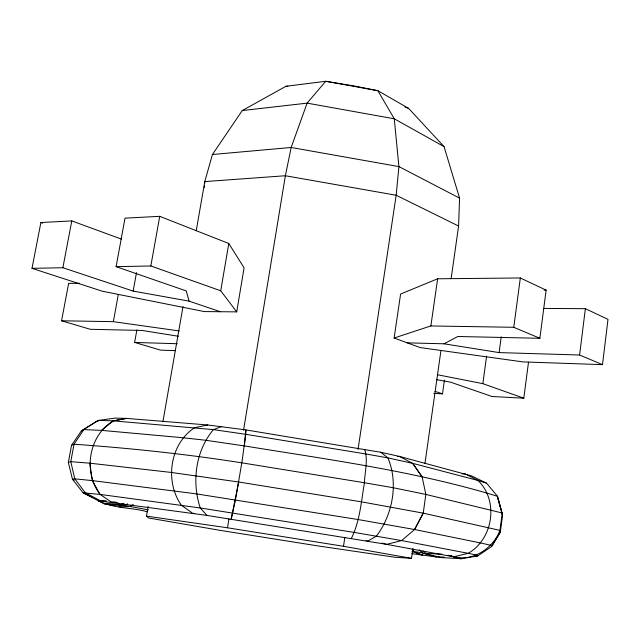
<?xml version="1.0" encoding="UTF-8"?>
<svg xmlns="http://www.w3.org/2000/svg" width="640" height="640" viewBox="0 0 640 640"><rect width="100%" height="100%" fill="white"/><g stroke="black" fill="none" stroke-linecap="round" stroke-linejoin="round"><path stroke-width="0.96" d="M147.384 511.784C131.432 507.304 113.424 508.664 98.576 500.808L206.96 515.424L386.664 544.368L401.632 540.568L414.624 529.528L423.232 513.152L425.84 494.424L393.36 487.752L364.44 482.752L241.856 462.832L245.752 434.304L245.848 429.904L207.808 424.992L126.544 418.4L115.208 418.096L98.416 420.408L96.168 421.592L81.368 430.888L71.52 445.328L68.352 462.448L72.464 479.272L83.152 492.856L91.568 496.808M497.896 498.688L502.576 515.176L497.488 496.296L487.368 493.248C407.904 470.144 325.824 459.168 244.352 445.912L245.84 429.904L380.864 452.288L399.408 456.408L471.504 475.88L486.576 483.184L497.488 496.296L502.576 515.176L500.336 532.104L491.568 546.544L477.696 555.976L461.16 558.72L441.224 557.592L411.808 553.656M451.168 278.456L458.592 226.04L459.568 198.112L444.056 146.64L408.664 108.432L377.872 90.704L353.8 85.904L325.72 81.28L285.888 86.304L242.24 110.576L212.424 154.504L204.792 181.592L196.216 230.784M204.328 187.512L204.488 185.544M204.64 183.568L204.792 181.592L285.376 175.744L396.176 195.248L458.592 226.04M407.272 342.84L443.984 343.8L457.888 336.496L539.872 338.288L546.12 290.152L520.328 277.976L437.632 278.784L400.608 294.04L394.12 338.008L420.128 347.568L522.936 361.904L602.496 364.648L608 319.368L585.368 308.688L543.744 308.424M602.496 364.648L579.6 355.008L585.368 308.688M436.864 379.736L450.496 382.144L492.008 396.504L523.8 398.2L528.504 362.2M539.872 338.288L513.768 327.296L520.328 277.976M443.984 343.8L499.112 352.6L501.24 336.808M523.8 398.2L482.84 383.656L486.592 356.088M148.168 506.272L146.456 516.112L148.592 517.992L219.208 530.2L316.432 545.68L395.008 557.248L411.52 558.352L412.92 548.464M424.968 463.408L440.936 350.656M433.76 393.384L442.504 393.848L444.44 380.088M394.12 338.008L430.872 325.944L437.632 278.784M411.52 558.352L343.504 546.288L344.84 537.384M358.04 449.384L396.176 195.248L398.912 166.592L394.256 118.784L377.872 90.704L325.72 81.28L307.112 103.136L291.168 147.48L285.376 175.744L243.552 430.168M146.456 516.112L227.504 527.792L228.968 518.92M111.56 502.16L116.256 502.328L111.552 502.16L100.04 494.4L92.304 480.6L89.856 463.192L171.296 472.448L238.648 481.992L231.192 519.168L235.504 499.832L241.792 462.824C186.192 454.072 130.136 448.176 74.016 444.216L71.52 445.328M121.536 239.152L71.784 220.912L40.888 222.52L32 268.344L102.272 291.208L204.296 311.568L236.712 311.88L244.096 267.84L228.784 243.488L159.736 216.336L125.016 218.144L116.104 266.664L186.216 290.912L189.112 301.136L220.336 311.72M236.712 311.88L220.736 290.792L228.784 243.488M162.928 421.656L183 306.544M175.44 350.648L160.584 350.128L134.632 342.44L136.88 329.912M116.104 266.664L150.832 265.976L159.736 216.336M189.112 301.136L133.152 291.096L136.496 272.624M79.6 283.296L68.64 283.392L61.568 320.784L113.352 321.664L118.304 294.544M474.824 555.848L477.696 555.976L476.944 555.144L468.2 553.32L401.632 540.568L354.384 532.448L200.272 507.968L100.056 494.408C82.864 472.024 88.648 435.376 113.312 420.856L126.544 418.4L113.336 420.856L98.416 420.408L81.368 430.888M32 268.344L62.88 267.728L71.784 220.912M351.352 538.376C359.984 521.24 361.192 501.416 364.44 482.752C364.776 471.768 368.28 460.104 364.632 449.392M74.104 480.272L72.464 479.272L74.776 478.832L92.304 480.6L196.328 493.864L358.024 519.528L414.592 529.52L423.2 513.144L361.6 501.864L238.712 482.008M133.16 504.536L129.84 506.584L118.92 506.744M127.6 503.856L124.008 505.496L109.952 505.088M221.824 426.448L213.44 429.632L113.336 420.856L101.464 430.36L182.864 437.728L205.384 440.224L244.296 445.904M100.04 494.4L83.152 492.856L104.12 503.784L120.312 504.64L123.896 503.28M68.352 462.448L70.792 461.648L89.816 463.192M207.808 424.992L194.672 427.648C169.728 443.848 164.528 481.528 181.44 505.312L192.88 513.392L194.752 513.448M444.112 557.112C433.608 557.152 422.968 551.6 412 551.672M96.168 421.592L98.072 421.304M242.24 110.576L307.112 103.136L394.256 118.784L444.056 146.64M212.424 154.504L291.168 147.48L398.912 166.592L459.568 198.112M399.408 456.408L397.44 456.488L399.416 456.416L412.672 463.352L422.072 476.776L425.872 494.432L502.256 513.008L499.968 530.384L500.352 532.104L491.552 546.544L491 545.32L480.728 542.984L414.624 529.528M462.112 473.888L464.992 473.8L478.032 480.48L486.576 483.184M285.888 86.304L287.856 86.256M544.12 290.16L546.12 290.152M430.872 325.944L513.768 327.296M499.112 352.6L579.6 355.008M134.632 342.44L177.32 343.736M101.432 430.352L83.824 429.624L74.016 444.216L70.792 461.648L74.776 478.832L85.24 492.68L100.304 500.768M441.856 554.16L426.016 553.464L422.936 550.944M98.576 500.808L106.328 501.224M104.12 503.784L120.312 504.64L148.472 509.912M101.304 500.824L106.288 501.104M113.352 321.664L179.216 330.944M245.72 434.296L213.44 429.632C195.56 450.672 191.584 482.168 200.272 507.968L206.96 515.424M178.496 336.272L142.016 330.448L90.272 329.288L61.568 320.784M227.504 527.792L343.504 546.288M245.752 434.304L366.072 454.016L387.92 457.896L412.672 463.352M437.72 374.792L482.84 383.656M423.232 513.152L499.968 530.384C492.968 548.488 473.112 561.736 453.656 556.808L386.672 544.368L381.912 543.048M453.656 556.384L461.16 558.72L450.584 555.856L461.16 558.72M448.064 555.272L453.656 556.808L468.2 553.32C493.256 538.968 498.96 500.8 478.032 480.48L412.688 463.352L422.104 476.776M436.36 557.08L422.92 553.16L419.304 549.848M434.992 391.352L442.504 393.848M62.88 267.728L133.152 291.096M150.832 265.976L220.736 290.792M40.888 222.52L42.768 223.192M366.08 540.44L367.792 541.072L376.48 536.088C392.744 514.384 398.576 483.24 387.92 457.896L380.864 452.288M404.944 106.976L408.664 108.432M117.448 502.704L120.312 504.64M422.672 555.216L413.96 551.952L412.272 549.616L413.976 551.952L422.672 555.216"/></g></svg>
